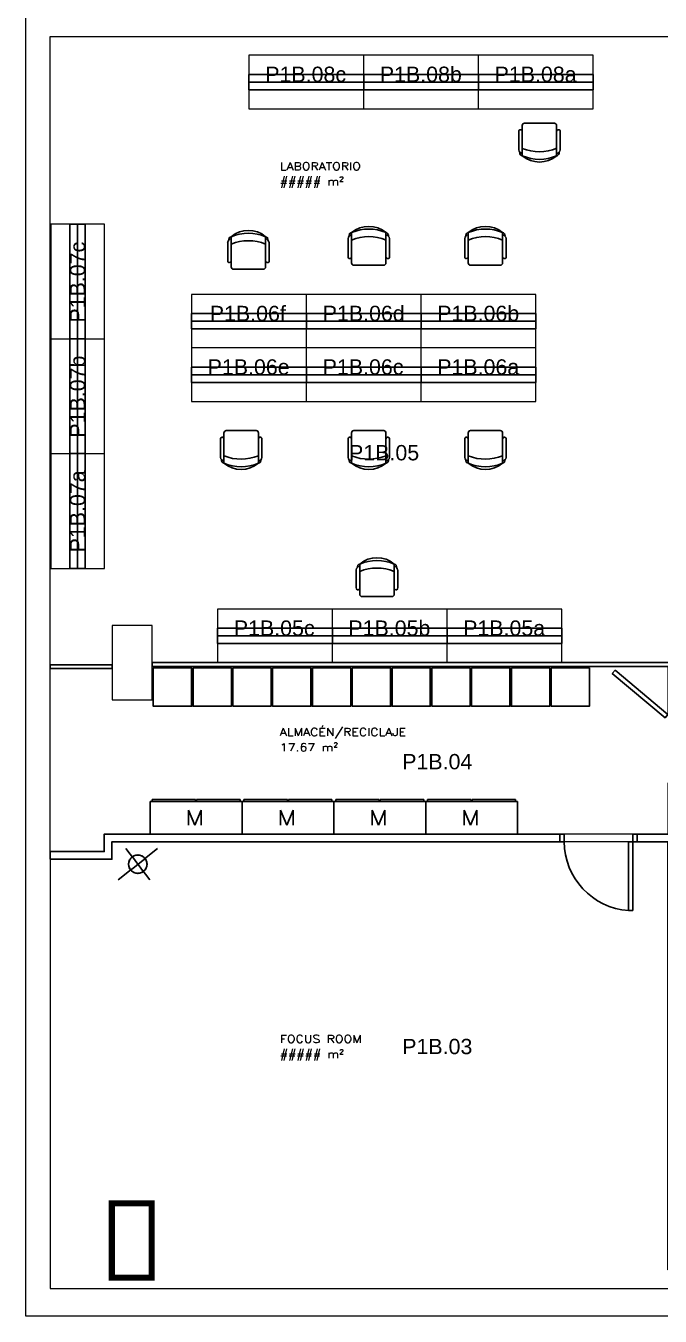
# Model space of a CAD drawing. Header units: millimetres. Extents: x 8.4 to 55.1, y 18 to 43.5.
# Drawn here: x 8.37 to 16.66, y 17.96 to 34.82 of the extents above; entities that cross this region are included whole.
import ezdxf

# ---------------------------------------------------------------- set-up
doc = ezdxf.new("R2010")
doc.units = ezdxf.units.MM
doc.set_wipeout_variables(frame=1)
for name, color, linetype, lineweight in [('_ACT_Superficie', 7, 'Continuous', 9), ('_ACT_Texto', 7, 'Continuous', 9), ('_ACT_Texto Eq', 5, 'Continuous', 9)]:
    doc.layers.add(name, color=color, linetype=linetype, lineweight=lineweight)
for name, color, linetype in [('_MOBILIARIO', 253, 'Continuous'), ('_PINTURA', 7, 'Continuous'), ('AUX-PAREDES', 1, 'Continuous')]:
    doc.layers.add(name, color=color, linetype=linetype)
for name, color, linetype, lineweight, plot in [('Planon_Floor polylines', 5, 'Continuous', 9, False), ('Planon_Room numbers', 7, 'Continuous', 9, False), ('Planon_Space', 1, 'Continuous', 9, False)]:
    doc.layers.add(name, color=color, linetype=linetype, lineweight=lineweight, plot=plot)
doc.styles.add('ARIAL', font='arial.ttf')
doc.styles.add('BC-ARQ', font='ROMANS.SHX', dxfattribs={"width": 1.2})

# ---------------------------------------------------------------- blocks, each defined once
blk = doc.blocks.new('WILKHAHN')
for p, q in [((-0.219, 0.197, -0.022), (-0.231, 0.193, -0.022)), ((-0.219, -0.121, -0.022), (-0.219, 0.197, -0.022)), ((0.231, -0.121, -0.022), (0.231, 0.197, -0.022)), ((0.231, 0.197, -0.022), (0.242, 0.193, -0.022)), ((-0.264, 0.126, -0.022), (-0.265, 0.121, -0.022)), ((-0.265, 0.121, -0.022), (-0.265, -0.12, -0.022)), ((-0.25, 0.166, -0.022), (-0.251, 0.149, -0.022)), ((0.262, 0.166, -0.022), (0.263, 0.149, -0.022)), ((0.275, 0.126, -0.022), (0.277, 0.121, -0.022)), ((0.277, 0.121, -0.022), (0.277, -0.12, -0.022)), ((-0.245, -0.141, -0.022), (-0.239, -0.141, -0.022)), ((0.257, -0.141, -0.022), (0.251, -0.141, -0.022))]:
    blk.add_line(p, q)
at = {"elevation": -0.022}
blk.add_lwpolyline([(0.231, 0.197), (0.231, 0.158), (0.231, -0.198, -0.414214), (0.201, -0.228), (-0.189, -0.228, -0.414214), (-0.219, -0.198), (-0.219, 0.197)], format="xyb", dxfattribs=at)
for centre, radius, start, end in [((-0.204, 0.109, -0.022), 0.0627, 104.3745, 168.3229), ((-0.22, 0.165, -0.022), 0.03, 109.8332, 176.7302), ((0.006, -0.073, -0.022), 0.352, 50.2054, 129.7946), ((0.006, -0.319, -0.022), 0.563, 66.4258, 113.5742), ((0.215, 0.109, -0.022), 0.0627, 11.6771, 75.6255), ((0.232, 0.165, -0.022), 0.03, 3.2698, 70.1668), ((0.006, -0.44, -0.022), 0.585, 67.4327, 112.6697), ((-0.245, -0.121, -0.022), 0.02, 179.3836, 270), ((-0.239, -0.121, -0.022), 0.02, 270, 359.7754), ((0.251, -0.121, -0.022), 0.02, 180.2246, 270), ((0.257, -0.121, -0.022), 0.02, 270, 0.6164)]:
    blk.add_arc(centre, radius, start, end)
blk = doc.blocks.new('SILLA TRABAJO')
at = {"linetype": 'ByBlock', "rotation": 90}
blk.add_blockref('WILKHAHN', (-0.228, -0.006, 0.022), dxfattribs=at)

msp = doc.modelspace()

# ---------------------------------------------------------------- linework, layer by layer
at = {"layer": '_MOBILIARIO', "color": 8}
for p, q in [((15.786, 34.185), (11.286, 34.185)), ((11.286, 34.085), (15.786, 34.085)), ((8.947, 32.23), (8.947, 27.73)), ((9.047, 27.73), (9.047, 32.23)), ((15.036, 31.061), (10.536, 31.061)), ((10.536, 30.961), (15.036, 30.961)), ((15.036, 30.361), (10.536, 30.361)), ((10.536, 30.261), (15.036, 30.261)), ((15.376, 26.949), (10.876, 26.949)), ((10.876, 26.849), (15.376, 26.849))]:
    msp.add_line(p, q, dxfattribs=at)
at = {"layer": '_MOBILIARIO'}
for p, q in [((9.996, 24.684), (14.796, 24.684)), ((9.996, 24.259), (9.996, 24.684)), ((10.021, 24.709), (10.589, 24.709)), ((10.021, 24.684), (10.021, 24.709)), ((10.589, 24.684), (10.589, 24.709)), ((10.602, 24.684), (10.602, 24.709)), ((10.602, 24.709), (11.171, 24.709)), ((11.171, 24.709), (11.171, 24.684)), ((11.196, 24.259), (11.196, 24.684)), ((11.221, 24.709), (11.789, 24.709)), ((11.221, 24.684), (11.221, 24.709)), ((11.789, 24.684), (11.789, 24.709)), ((11.802, 24.684), (11.802, 24.709)), ((11.802, 24.709), (12.371, 24.709)), ((12.371, 24.709), (12.371, 24.684)), ((12.396, 24.259), (12.396, 24.684)), ((12.421, 24.709), (12.989, 24.709)), ((12.421, 24.684), (12.421, 24.709)), ((12.989, 24.684), (12.989, 24.709)), ((13.002, 24.684), (13.002, 24.709)), ((13.002, 24.709), (13.571, 24.709)), ((13.571, 24.709), (13.571, 24.684)), ((13.596, 24.259), (13.596, 24.684)), ((13.621, 24.709), (14.189, 24.709)), ((13.621, 24.684), (13.621, 24.709)), ((14.189, 24.684), (14.189, 24.709)), ((14.202, 24.684), (14.202, 24.709)), ((14.202, 24.709), (14.771, 24.709)), ((14.771, 24.709), (14.771, 24.684)), ((14.796, 24.259), (14.796, 24.684)), ((14.796, 24.259), (9.996, 24.259))]:
    msp.add_line(p, q, dxfattribs=at)
at = {"layer": '_MOBILIARIO', "color": 8}
for points in [[(11.286, 34.185), (11.286, 33.985), (15.786, 33.985)], [(12.786, 33.985), (12.786, 34.185)], [(14.286, 33.985), (14.286, 34.185)], [(15.786, 33.985), (15.786, 34.185)], [(9.147, 32.23), (8.947, 32.23)], [(8.947, 27.73), (9.147, 27.73), (9.147, 32.23)], [(10.536, 31.061), (10.536, 30.861), (15.036, 30.861)], [(12.036, 30.861), (12.036, 31.061)], [(13.536, 30.861), (13.536, 31.061)], [(15.036, 30.861), (15.036, 31.061)], [(9.147, 30.73), (8.947, 30.73)], [(10.536, 30.361), (10.536, 30.161), (15.036, 30.161)], [(12.036, 30.161), (12.036, 30.361)], [(13.536, 30.161), (13.536, 30.361)], [(15.036, 30.161), (15.036, 30.361)], [(9.147, 29.23), (8.947, 29.23)], [(10.876, 26.949), (10.876, 26.749), (15.376, 26.749)], [(12.376, 26.749), (12.376, 26.949)], [(13.876, 26.749), (13.876, 26.949)], [(15.376, 26.749), (15.376, 26.949)]]:
    msp.add_lwpolyline(points, dxfattribs=at)
at = {"layer": '_MOBILIARIO'}
for points in [[(10.036, 26.429), (10.036, 25.929), (10.536, 25.929), (10.536, 26.429)], [(10.556, 26.429), (10.556, 25.929), (11.056, 25.929), (11.056, 26.429)], [(11.076, 26.429), (11.076, 25.929), (11.576, 25.929), (11.576, 26.429)], [(11.596, 26.429), (11.596, 25.929), (12.096, 25.929), (12.096, 26.429)], [(12.116, 26.429), (12.116, 25.929), (12.616, 25.929), (12.616, 26.429)], [(12.636, 26.429), (12.636, 25.929), (13.136, 25.929), (13.136, 26.429)], [(13.156, 26.429), (13.156, 25.929), (13.656, 25.929), (13.656, 26.429)], [(13.676, 26.429), (13.676, 25.929), (14.176, 25.929), (14.176, 26.429)], [(14.196, 26.429), (14.196, 25.929), (14.696, 25.929), (14.696, 26.429)], [(14.716, 26.429), (14.716, 25.929), (15.216, 25.929), (15.216, 26.429)], [(15.236, 26.429), (15.236, 25.929), (15.736, 25.929), (15.736, 26.429)]]:
    msp.add_lwpolyline(points, close=True, dxfattribs=at)
at = {"layer": '_PINTURA', "color": 143, "true_color": 0x42b4e6, "const_width": 0.08}
msp.add_lwpolyline([(10.016, 18.463), (10.016, 19.435), (9.494, 19.435), (9.494, 18.463)], close=True, dxfattribs=at)
at = {"layer": 'AUX-PAREDES'}
msp.add_line((16.304, 24.259), (16.304, 23.259), dxfattribs=at)
for points in [[(16.859, 26.449), (10.021, 26.449), (10.021, 26.499), (16.859, 26.499)], [(15.348, 24.159), (15.348, 24.259)], [(15.404, 24.259), (15.404, 24.159)], [(16.304, 23.259), (16.248, 23.259), (16.248, 24.159), (16.759, 24.159)], [(16.304, 24.259), (16.759, 24.259)], [(16.361, 24.259), (16.361, 24.159)]]:
    msp.add_lwpolyline(points, dxfattribs=at)
for points in [[(9.499, 26.42), (8.69, 26.42), (8.69, 26.47), (9.499, 26.47)], [(16.07, 26.401), (16.034, 26.358), (16.723, 25.779), (16.759, 25.822)]]:
    msp.add_lwpolyline(points, close=True, dxfattribs=at)
msp.add_arc((16.308, 24.161), 0.903, 180.0933, 266.2115, dxfattribs=at)
at = {"layer": 'Planon_Space'}
for p, q in [((11.286, 33.735), (15.786, 33.735)), ((10.536, 31.311), (10.536, 29.911)), ((15.036, 31.311), (10.536, 31.311)), ((15.036, 30.611), (10.536, 30.611)), ((10.536, 29.911), (15.036, 29.911)), ((10.876, 26.499), (15.376, 26.499))]:
    msp.add_line(p, q, dxfattribs=at)
for points in [[(17.463, 28.035), (17.463, 27.185), (16.859, 27.185), (16.859, 26.499), (10.021, 26.499), (10.021, 26.985), (9.499, 26.985), (9.499, 26.47), (8.69, 26.47), (8.69, 34.679), (17.174, 34.679), (17.174, 34.535), (16.859, 34.535), (16.859, 33.463), (17.463, 33.463), (17.463, 28.958), (17.463, 27.235)], [(15.786, 34.435), (11.286, 34.435), (11.286, 33.735)], [(12.786, 33.735), (12.786, 34.435)], [(14.286, 33.735), (14.286, 34.435)], [(15.786, 33.735), (15.786, 34.435)], [(9.397, 32.23), (8.697, 32.23)], [(8.697, 32.23), (8.697, 27.73), (9.397, 27.73), (9.397, 32.23)], [(12.036, 29.911), (12.036, 31.311)], [(13.536, 29.911), (13.536, 31.311)], [(15.036, 29.911), (15.036, 31.311)], [(8.697, 30.73), (9.397, 30.73)], [(8.697, 29.23), (9.397, 29.23)], [(15.376, 27.199), (10.876, 27.199), (10.876, 26.499)], [(12.376, 26.499), (12.376, 27.199)], [(13.876, 26.499), (13.876, 27.199)], [(15.376, 26.499), (15.376, 27.199)]]:
    msp.add_lwpolyline(points, dxfattribs=at)

# ---------------------------------------------------------------- block references
at = {"layer": '_MOBILIARIO'}
for p, rotation in [((15.082, 33.547), 90), ((11.279, 31.639), 270), ((11.185, 29.53), 90), ((12.852, 29.53), 90), ((14.376, 29.53), 90), ((12.959, 27.362), 270)]:
    msp.add_blockref('SILLA TRABAJO', p, dxfattribs=dict(at, rotation=rotation))
at = {"layer": '_MOBILIARIO', "xscale": -1, "rotation": 90}
for p in [(12.852, 31.692), (14.376, 31.692)]:
    msp.add_blockref('SILLA TRABAJO', p, dxfattribs=at)

# ---------------------------------------------------------------- texts
at = {"layer": '_ACT_Superficie', "char_height": 0.1, "width": 0.97539, "attachment_point": 1, "style": 'BC-ARQ'}
for s, insert in [('##### m²', (11.689, 32.835)), ('17.67 m²', (11.689, 25.442)), ('##### m²', (11.689, 21.432))]:
    msp.add_mtext(s, dxfattribs=dict(at, insert=insert))
at = {"layer": '_ACT_Texto', "char_height": 0.1, "attachment_point": 1, "style": 'BC-ARQ'}
for s, insert, width in [('LABORATORIO', (11.689, 33.035), 1.27603), ('ALMACÉN/RECICLAJE', (11.689, 25.642), 1.20834), ('FOCUS ROOM', (11.689, 21.632), 1.20834)]:
    msp.add_mtext(s, dxfattribs=dict(at, insert=insert, width=width))
at = {"layer": '_ACT_Texto Eq', "color": 252, "true_color": 0x939598, "style": 'BC-ARQ', "width": 1.2}
for p in [(10.457, 24.373), (11.657, 24.373), (12.857, 24.373), (14.057, 24.373)]:
    msp.add_text('M', height=0.2, dxfattribs=at).set_placement(p)
at = {"layer": 'Planon_Room numbers', "style": 'ARIAL'}
for s, p in [('P1B.08c', (11.499, 34.086)), ('P1B.08b', (12.996, 34.086)), ('P1B.08a', (14.496, 34.086)), ('P1B.06f', (10.774, 30.961)), ('P1B.06d', (12.25, 30.962)), ('P1B.06b', (13.746, 30.962)), ('P1B.06e', (10.746, 30.262)), ('P1B.06c', (12.249, 30.262)), ('P1B.06a', (13.746, 30.262)), ('P1B.05', (12.594, 29.142)), ('P1B.05c', (11.088, 26.85)), ('P1B.05b', (12.585, 26.85)), ('P1B.05a', (14.085, 26.85)), ('P1B.04', (13.289, 25.105)), ('P1B.03', (13.289, 21.383))]:
    msp.add_text(s, height=0.2, dxfattribs=at).set_placement(p)
for s, p in [('P1B.07c', (9.146, 30.942)), ('P1B.07b', (9.146, 29.439)), ('P1B.07a', (9.146, 27.939))]:
    msp.add_text(s, height=0.2, rotation=90, dxfattribs=at).set_placement(p)

# ---------------------------------------------------------------- wipeouts: each hides what was drawn before it
msp.add_wipeout([(9.954, 23.865), (9.953, 23.875), (9.952, 23.884), (9.951, 23.894), (9.948, 23.903), (9.945, 23.911), (9.941, 23.92), (9.936, 23.928), (9.931, 23.936), (9.925, 23.943), (9.919, 23.95), (9.912, 23.957), (9.904, 23.963), (9.897, 23.968), (9.888, 23.973), (9.88, 23.976), (9.871, 23.98), (9.862, 23.982), (9.853, 23.984), (9.843, 23.985), (9.834, 23.986), (9.824, 23.985), (9.815, 23.984), (9.806, 23.982), (9.797, 23.98), (9.788, 23.976), (9.779, 23.973), (9.771, 23.968), (9.763, 23.963), (9.756, 23.957), (9.749, 23.95), (9.742, 23.943), (9.737, 23.936), (9.731, 23.928), (9.727, 23.92), (9.723, 23.911), (9.72, 23.903), (9.717, 23.894), (9.715, 23.884), (9.714, 23.875), (9.714, 23.865), (9.714, 23.856), (9.715, 23.847), (9.717, 23.837), (9.72, 23.828), (9.723, 23.82), (9.727, 23.811), (9.731, 23.803), (9.737, 23.795), (9.742, 23.787), (9.749, 23.781), (9.756, 23.774), (9.763, 23.768), (9.771, 23.763), (9.779, 23.758), (9.788, 23.755), (9.797, 23.751), (9.806, 23.749), (9.815, 23.747), (9.824, 23.746), (9.834, 23.745), (9.843, 23.746), (9.853, 23.747), (9.862, 23.749), (9.871, 23.751), (9.88, 23.755), (9.888, 23.758), (9.897, 23.763), (9.904, 23.768), (9.912, 23.774), (9.919, 23.781), (9.925, 23.787), (9.931, 23.795), (9.936, 23.803), (9.941, 23.811), (9.945, 23.82), (9.948, 23.828), (9.951, 23.837), (9.952, 23.847), (9.953, 23.856)]).dxf.layer = '_MOBILIARIO'

# ---------------------------------------------------------------- next in the draw order: linework, layer by layer
at = {"layer": '_MOBILIARIO'}
for p, q in [((10.09, 24.072), (9.578, 23.659)), ((9.99, 23.659), (9.678, 24.072))]:
    msp.add_line(p, q, dxfattribs=at)
msp.add_lwpolyline([(9.954, 23.865), (9.953, 23.875), (9.952, 23.884), (9.951, 23.894), (9.948, 23.903), (9.945, 23.911), (9.941, 23.92), (9.936, 23.928), (9.931, 23.936), (9.925, 23.943), (9.919, 23.95), (9.912, 23.957), (9.904, 23.963), (9.897, 23.968), (9.888, 23.973), (9.88, 23.976), (9.871, 23.98), (9.862, 23.982), (9.853, 23.984), (9.843, 23.985), (9.834, 23.986), (9.824, 23.985), (9.815, 23.984), (9.806, 23.982), (9.797, 23.98), (9.788, 23.976), (9.779, 23.973), (9.771, 23.968), (9.763, 23.963), (9.756, 23.957), (9.749, 23.95), (9.742, 23.943), (9.737, 23.936), (9.731, 23.928), (9.727, 23.92), (9.723, 23.911), (9.72, 23.903), (9.717, 23.894), (9.715, 23.884), (9.714, 23.875), (9.714, 23.865), (9.714, 23.856), (9.715, 23.847), (9.717, 23.837), (9.72, 23.828), (9.723, 23.82), (9.727, 23.811), (9.731, 23.803), (9.737, 23.795), (9.742, 23.787), (9.749, 23.781), (9.756, 23.774), (9.763, 23.768), (9.771, 23.763), (9.779, 23.758), (9.788, 23.755), (9.797, 23.751), (9.806, 23.749), (9.815, 23.747), (9.824, 23.746), (9.834, 23.745), (9.843, 23.746), (9.853, 23.747), (9.862, 23.749), (9.871, 23.751), (9.88, 23.755), (9.888, 23.758), (9.897, 23.763), (9.904, 23.768), (9.912, 23.774), (9.919, 23.781), (9.925, 23.787), (9.931, 23.795), (9.936, 23.803), (9.941, 23.811), (9.945, 23.82), (9.948, 23.828), (9.951, 23.837), (9.952, 23.847), (9.953, 23.856)], close=True, dxfattribs=at)
msp.add_circle((9.834, 23.865), 0.12, dxfattribs=at)
at = {"layer": 'AUX-PAREDES'}
msp.add_lwpolyline([(15.404, 24.259), (9.396, 24.259), (9.396, 24.029), (8.69, 24.029), (8.69, 23.929), (9.496, 23.929), (9.496, 24.159), (15.404, 24.159)], dxfattribs=at)
at = {"layer": 'Planon_Floor polylines'}
msp.add_lwpolyline([(8.37, 34.999), (55.1, 34.999), (55.1, 17.959), (8.37, 17.959)], close=True, dxfattribs=at)
at = {"layer": 'Planon_Space'}
msp.add_lwpolyline([(16.859, 24.922), (16.759, 24.922), (16.759, 24.259), (9.396, 24.259), (9.396, 24.029), (8.69, 24.029), (8.69, 26.42), (9.499, 26.42), (9.499, 26.013), (10.021, 26.013), (10.021, 26.449), (16.759, 26.449), (16.759, 25.822), (16.859, 25.822)], dxfattribs=at)
msp.add_lwpolyline([(8.69, 18.319), (17.095, 18.319), (17.095, 18.563), (16.759, 18.563), (16.759, 24.159), (9.496, 24.159), (9.496, 23.929), (8.69, 23.929)], close=True, dxfattribs=at)

doc.saveas('drawing.dxf')
